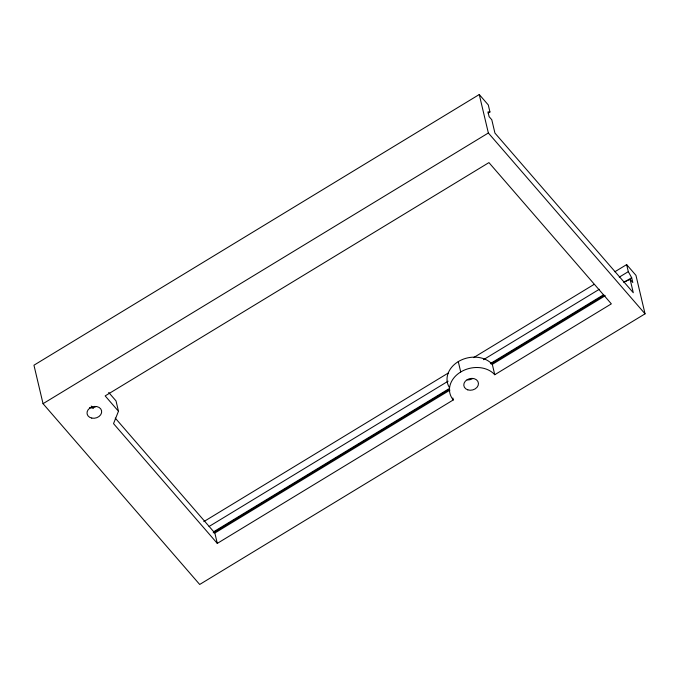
<?xml version="1.0" encoding="UTF-8"?>
<svg xmlns="http://www.w3.org/2000/svg" width="679" height="679" viewBox="0 0 679 679"><rect width="100%" height="100%" fill="white"/><g stroke="black" fill="none" stroke-linecap="round" stroke-linejoin="round"><path stroke-width="1.02" d="M118.469 411.253L113.529 423.628L217.297 543.387L453.309 399.923A24.953 19.666 -13.3 0 1 459.411 372.822A24.953 19.666 -13.3 0 1 492.818 372.839L494.762 374.723L611.338 303.861L488.939 162.604L105.16 395.899L118.469 411.253L116.024 400.899L108.699 392.462M488.142 113.096L489.949 111.993L488.286 104.948L479.255 94.534L33.95 365.209L43.04 403.682L199.694 584.466L645.05 313.834L635.951 275.351L626.641 264.606L614.868 271.761M43.04 403.682L488.354 132.991L479.255 94.534M203.802 521.625L448.267 373.026M473.619 357.612L594.049 284.416M209.09 526.471L448.123 381.174M483.44 359.709L599.328 289.262M619.248 277.151L628.304 271.651L626.641 264.606M213.359 531.954L448.768 388.855M490.416 363.537L603.597 294.745M624.425 282.082L631.665 277.677L628.304 271.651M213.214 532.837L449.396 389.271M491.019 363.969L604.132 295.221M217.297 543.387L214.844 533.023L449.956 390.102M449.32 387.42A24.953 19.666 -13.3 0 1 459.658 360.821A24.953 19.666 -13.3 0 1 492.309 364.36L605.269 295.696M623.483 282.141L630.146 279.434L632.811 282.506L631.665 277.677M489.949 111.993L487.989 111.882L489.126 116.686L491.783 119.75L494.932 133.076L633.286 292.725L630.146 279.434M488.354 132.991L645.05 313.834M115.235 418.069L214.844 533.023M91.198 406.042L93.269 408.435M492.309 364.36L494.762 374.723M458.283 361.61L460.727 371.973M452.859 398.038L453.309 399.923M472.66 378.559A7.41 5.839 -13.3 0 1 467.135 379.858M96.07 406.5A7.41 5.839 -13.3 0 1 89.467 407.773M467.78 389.856A7.41 5.839 -13.3 0 0 478.449 383.372A7.41 5.839 -13.3 0 0 467.127 379.705A7.41 5.839 -13.3 0 0 467.78 389.856M91.767 418.094A7.41 5.839 -13.3 0 0 101.587 410.753A7.41 5.839 -13.3 0 0 89.687 408.189A7.41 5.839 -13.3 0 0 91.767 418.094"/></g></svg>
